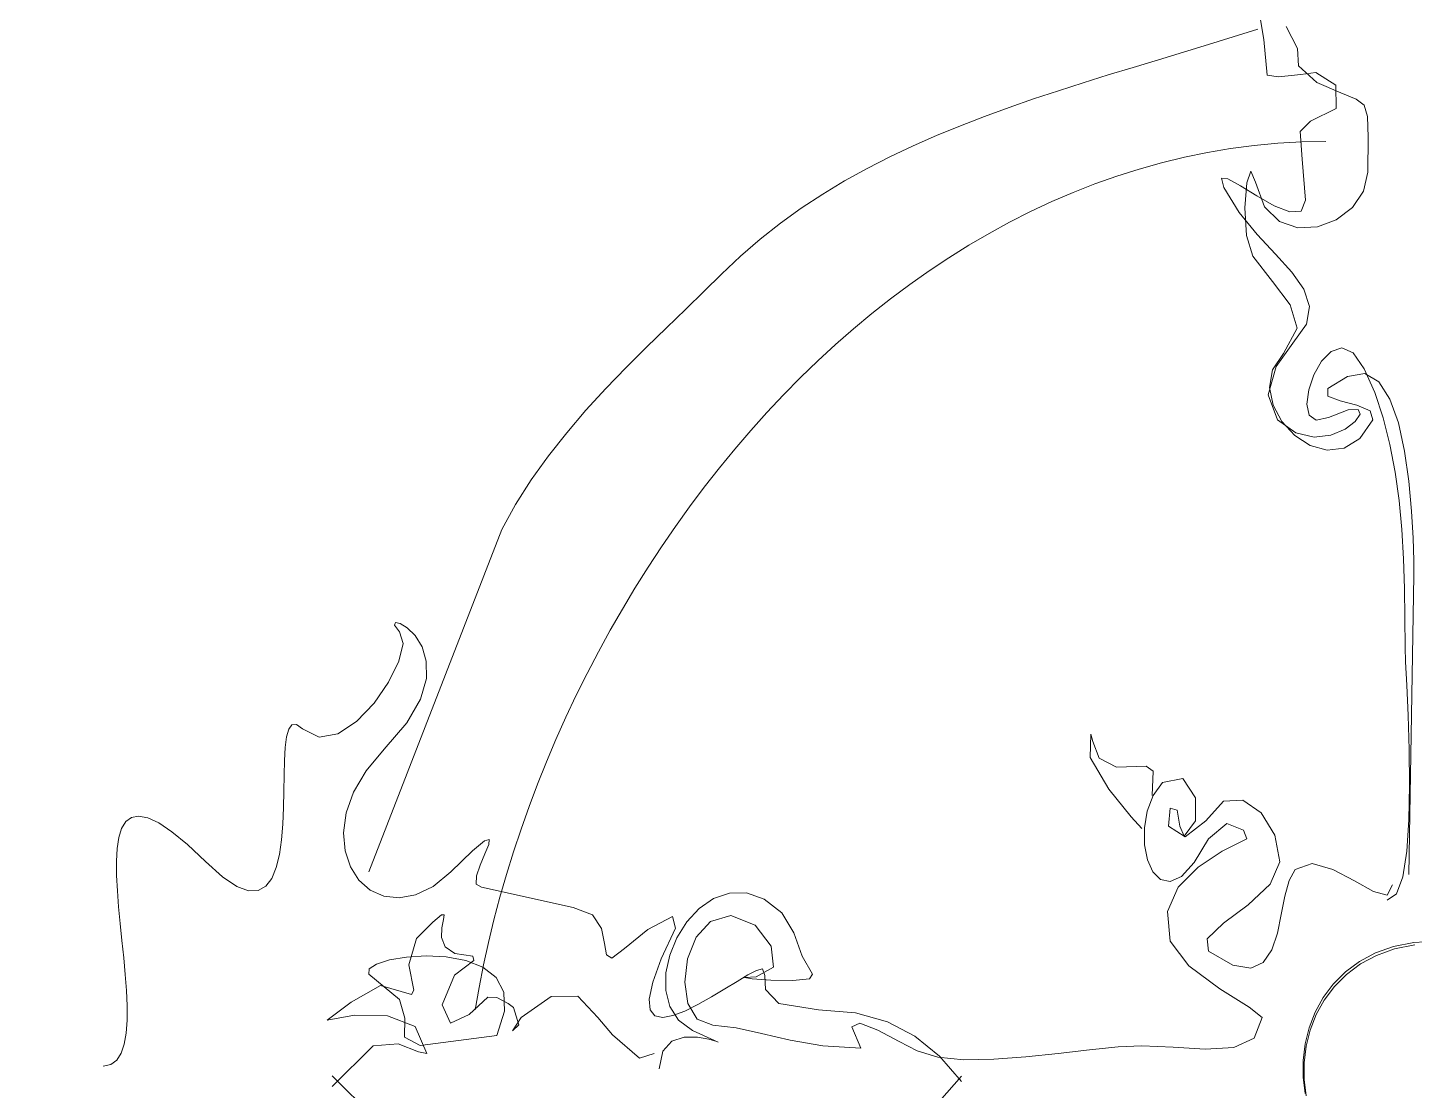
# Model space of a CAD drawing. Header units: centimetres. Extents: x -377343 to 693706, y 194584 to 813780.
# Drawn here: x 165728.2 to 165789.4, y 498064.2 to 498111 of the extents above; entities that cross this region are included whole.
import ezdxf

# ---------------------------------------------------------------- set-up
doc = ezdxf.new("R2010")
doc.units = ezdxf.units.CM
doc.layers.add('PIPA', color=11, linetype='Continuous')
doc.layers.add('TEXT', color=7, linetype='Continuous')

msp = doc.modelspace()

# ---------------------------------------------------------------- linework, layer by layer
at = {"layer": 'PIPA', "lineweight": 35, "extrusion": (0, 0.816497, 0.57735), "elevation": 193451.324}
msp.add_lwpolyline([(-421704.212, -325591.681), (-159560.265, -63447.734), (377343.333, -600351.331), (-158232.47, -1135927.133), (-693706.405, -600453.199), (-454216.825, -360963.619)], dxfattribs=at)
at = {"layer": 'TEXT', "color": 2, "linetype": 'Continuous', "lineweight": 13}
for p, q in [((165782.39, 498112.538), (165782.736, 498110.516)), ((165782.39, 498112.538), (165782.736, 498110.516)), ((165782.478, 498110.982), (165781.387, 498110.634)), ((165784.217, 498110.127), (165783.716, 498111.095)), ((165784.217, 498110.127), (165783.716, 498111.095)), ((165780.291, 498110.294), (165779.19, 498109.959)), ((165781.387, 498110.634), (165780.291, 498110.294)), ((165782.736, 498110.516), (165782.882, 498108.949)), ((165782.736, 498110.516), (165782.882, 498108.949)), ((165778.087, 498109.625), (165776.982, 498109.292)), ((165779.19, 498109.959), (165778.087, 498109.625)), ((165784.267, 498109.36), (165784.217, 498110.127)), ((165784.267, 498109.36), (165784.217, 498110.127)), ((165775.878, 498108.955), (165774.777, 498108.613)), ((165776.982, 498109.292), (165775.878, 498108.955)), ((165782.882, 498108.949), (165783.387, 498108.878)), ((165782.882, 498108.949), (165783.387, 498108.878)), ((165783.387, 498108.878), (165784.367, 498108.982)), ((165783.387, 498108.878), (165784.367, 498108.982)), ((165785.068, 498108.617), (165784.267, 498109.36)), ((165785.068, 498108.617), (165784.267, 498109.36)), ((165784.367, 498108.982), (165785.022, 498109.061)), ((165784.367, 498108.982), (165785.022, 498109.061)), ((165785.022, 498109.061), (165785.914, 498108.507)), ((165785.022, 498109.061), (165785.914, 498108.507)), ((165774.777, 498108.613), (165773.679, 498108.262)), ((165786.134, 498108.161), (165785.068, 498108.617)), ((165786.134, 498108.161), (165785.068, 498108.617)), ((165785.914, 498108.507), (165785.931, 498107.476)), ((165785.914, 498108.507), (165785.931, 498107.476)), ((165772.588, 498107.9), (165771.503, 498107.524)), ((165773.679, 498108.262), (165772.588, 498107.9)), ((165786.803, 498107.896), (165786.134, 498108.161)), ((165786.803, 498107.896), (165786.134, 498108.161)), ((165787.165, 498107.618), (165786.803, 498107.896)), ((165787.165, 498107.618), (165786.803, 498107.896)), ((165770.428, 498107.131), (165769.363, 498106.72)), ((165771.503, 498107.524), (165770.428, 498107.131)), ((165785.931, 498107.476), (165784.797, 498106.922)), ((165785.931, 498107.476), (165784.797, 498106.922)), ((165787.311, 498107.124), (165787.165, 498107.618)), ((165787.311, 498107.124), (165787.165, 498107.618)), ((165787.333, 498106.212), (165787.311, 498107.124)), ((165787.333, 498106.212), (165787.311, 498107.124)), ((165769.363, 498106.72), (165768.31, 498106.287)), ((165784.797, 498106.922), (165784.338, 498106.467)), ((165784.797, 498106.922), (165784.338, 498106.467)), ((165768.31, 498106.287), (165767.272, 498105.829)), ((165782.308, 498105.845), (165783.353, 498105.942)), ((165782.308, 498105.845), (165783.353, 498105.942)), ((165783.353, 498105.942), (165784.408, 498106.001)), ((165783.353, 498105.942), (165784.408, 498106.001)), ((165784.338, 498106.467), (165784.43, 498105.237)), ((165784.338, 498106.467), (165784.43, 498105.237)), ((165784.408, 498106.001), (165785.472, 498106.021)), ((165784.408, 498106.001), (165785.472, 498106.021)), ((165787.32, 498104.676), (165787.333, 498106.212)), ((165787.32, 498104.676), (165787.333, 498106.212)), ((165766.249, 498105.345), (165765.244, 498104.83)), ((165767.272, 498105.829), (165766.249, 498105.345)), ((165778.231, 498105.087), (165779.234, 498105.33)), ((165778.231, 498105.087), (165779.234, 498105.33)), ((165779.234, 498105.33), (165780.249, 498105.538)), ((165779.234, 498105.33), (165780.249, 498105.538)), ((165780.249, 498105.538), (165781.273, 498105.71)), ((165780.249, 498105.538), (165781.273, 498105.71)), ((165781.273, 498105.71), (165782.308, 498105.845)), ((165781.273, 498105.71), (165782.308, 498105.845)), ((165765.244, 498104.83), (165764.257, 498104.283)), ((165776.257, 498104.499), (165777.238, 498104.81)), ((165776.257, 498104.499), (165777.238, 498104.81)), ((165777.238, 498104.81), (165778.231, 498105.087)), ((165777.238, 498104.81), (165778.231, 498105.087)), ((165781.985, 498104.195), (165782.159, 498104.719)), ((165781.985, 498104.195), (165782.159, 498104.719)), ((165782.159, 498104.719), (165782.365, 498104.226)), ((165782.159, 498104.719), (165782.365, 498104.226)), ((165784.43, 498105.237), (165784.571, 498103.431)), ((165784.43, 498105.237), (165784.571, 498103.431)), ((165787.135, 498103.835), (165787.32, 498104.676)), ((165787.135, 498103.835), (165787.32, 498104.676)), ((165764.257, 498104.283), (165763.291, 498103.701)), ((165774.33, 498103.78), (165775.287, 498104.155)), ((165774.33, 498103.78), (165775.287, 498104.155)), ((165775.287, 498104.155), (165776.257, 498104.499)), ((165775.287, 498104.155), (165776.257, 498104.499)), ((165781.151, 498104.381), (165780.864, 498104.404)), ((165780.864, 498104.404), (165780.968, 498103.994)), ((165781.151, 498104.381), (165780.864, 498104.404)), ((165780.864, 498104.404), (165780.968, 498103.994)), ((165781.712, 498104.073), (165781.151, 498104.381)), ((165781.712, 498104.073), (165781.151, 498104.381)), ((165782.432, 498103.628), (165781.712, 498104.073)), ((165782.432, 498103.628), (165781.712, 498104.073)), ((165781.903, 498103.099), (165781.985, 498104.195)), ((165781.903, 498103.099), (165781.985, 498104.195)), ((165782.365, 498104.226), (165782.772, 498103.146)), ((165782.365, 498104.226), (165782.772, 498103.146)), ((165763.291, 498103.701), (165762.348, 498103.082)), ((165773.384, 498103.373), (165774.33, 498103.78)), ((165773.384, 498103.373), (165774.33, 498103.78)), ((165780.968, 498103.994), (165781.648, 498102.891)), ((165780.968, 498103.994), (165781.648, 498102.891)), ((165783.194, 498103.193), (165782.432, 498103.628)), ((165783.194, 498103.193), (165782.432, 498103.628)), ((165786.641, 498103.117), (165787.135, 498103.835)), ((165786.641, 498103.117), (165787.135, 498103.835)), ((165762.348, 498103.082), (165761.428, 498102.422)), ((165771.53, 498102.469), (165772.451, 498102.936)), ((165771.53, 498102.469), (165772.451, 498102.936)), ((165772.451, 498102.936), (165773.384, 498103.373)), ((165772.451, 498102.936), (165773.384, 498103.373)), ((165781.648, 498102.891), (165782.441, 498101.923)), ((165781.648, 498102.891), (165782.441, 498101.923)), ((165781.972, 498101.873), (165781.903, 498103.099)), ((165781.972, 498101.873), (165781.903, 498103.099)), ((165782.772, 498103.146), (165783.424, 498102.491)), ((165782.772, 498103.146), (165783.424, 498102.491)), ((165783.882, 498102.917), (165783.194, 498103.193)), ((165783.882, 498102.917), (165783.194, 498103.193)), ((165784.38, 498102.947), (165783.882, 498102.917)), ((165784.38, 498102.947), (165783.882, 498102.917)), ((165784.571, 498103.431), (165784.38, 498102.947)), ((165784.571, 498103.431), (165784.38, 498102.947)), ((165785.93, 498102.574), (165786.641, 498103.117)), ((165785.93, 498102.574), (165786.641, 498103.117)), ((165761.428, 498102.422), (165760.534, 498101.718)), ((165770.622, 498101.973), (165771.53, 498102.469)), ((165770.622, 498101.973), (165771.53, 498102.469)), ((165783.424, 498102.491), (165784.23, 498102.211)), ((165783.424, 498102.491), (165784.23, 498102.211)), ((165784.23, 498102.211), (165785.096, 498102.255)), ((165784.23, 498102.211), (165785.096, 498102.255)), ((165785.096, 498102.255), (165785.93, 498102.574)), ((165785.096, 498102.255), (165785.93, 498102.574)), ((165760.534, 498101.718), (165759.668, 498100.969)), ((165769.728, 498101.45), (165770.622, 498101.973)), ((165769.728, 498101.45), (165770.622, 498101.973)), ((165782.252, 498100.96), (165781.972, 498101.873)), ((165782.252, 498100.96), (165781.972, 498101.873)), ((165782.441, 498101.923), (165783.246, 498101.059)), ((165782.441, 498101.923), (165783.246, 498101.059)), ((165768.846, 498100.899), (165769.728, 498101.45)), ((165768.846, 498100.899), (165769.728, 498101.45)), ((165783.246, 498101.059), (165783.966, 498100.264)), ((165783.246, 498101.059), (165783.966, 498100.264)), ((165759.668, 498100.969), (165758.83, 498100.172)), ((165767.979, 498100.322), (165768.846, 498100.899)), ((165767.979, 498100.322), (165768.846, 498100.899)), ((165783.113, 498099.848), (165782.252, 498100.96)), ((165783.113, 498099.848), (165782.252, 498100.96)), ((165758.83, 498100.172), (165758.068, 498099.421)), ((165767.126, 498099.719), (165767.979, 498100.322)), ((165767.126, 498099.719), (165767.979, 498100.322)), ((165783.899, 498098.821), (165783.113, 498099.848)), ((165783.899, 498098.821), (165783.113, 498099.848)), ((165783.966, 498100.264), (165784.501, 498099.506)), ((165783.966, 498100.264), (165784.501, 498099.506)), ((165758.068, 498099.421), (165757.253, 498098.634)), ((165766.286, 498099.092), (165767.126, 498099.719)), ((165766.286, 498099.092), (165767.126, 498099.719)), ((165784.501, 498099.506), (165784.753, 498098.753)), ((165784.501, 498099.506), (165784.753, 498098.753)), ((165757.253, 498098.634), (165756.399, 498097.811)), ((165765.462, 498098.44), (165766.286, 498099.092)), ((165765.462, 498098.44), (165766.286, 498099.092)), ((165784.2, 498097.793), (165783.899, 498098.821)), ((165784.2, 498097.793), (165783.899, 498098.821)), ((165784.753, 498098.753), (165784.621, 498097.97)), ((165784.753, 498098.753), (165784.621, 498097.97)), ((165764.652, 498097.766), (165765.462, 498098.44)), ((165764.652, 498097.766), (165765.462, 498098.44)), ((165784.621, 498097.97), (165784.008, 498097.125)), ((165784.621, 498097.97), (165784.008, 498097.125)), ((165756.399, 498097.811), (165755.519, 498096.952)), ((165763.857, 498097.068), (165764.652, 498097.766)), ((165763.857, 498097.068), (165764.652, 498097.766)), ((165783.604, 498096.681), (165784.2, 498097.793)), ((165783.604, 498096.681), (165784.2, 498097.793)), ((165755.519, 498096.952), (165754.626, 498096.059)), ((165763.078, 498096.35), (165763.857, 498097.068)), ((165763.078, 498096.35), (165763.857, 498097.068)), ((165784.008, 498097.125), (165783.283, 498096.099)), ((165784.008, 498097.125), (165783.283, 498096.099)), ((165785.277, 498096.332), (165785.7, 498096.764)), ((165785.277, 498096.332), (165785.7, 498096.764)), ((165785.7, 498096.764), (165786.176, 498096.922)), ((165785.7, 498096.764), (165786.176, 498096.922)), ((165786.176, 498096.922), (165786.673, 498096.702)), ((165786.176, 498096.922), (165786.673, 498096.702)), ((165762.314, 498095.611), (165763.078, 498096.35)), ((165762.314, 498095.611), (165763.078, 498096.35)), ((165783.121, 498095.958), (165783.604, 498096.681)), ((165783.121, 498095.958), (165783.604, 498096.681)), ((165784.937, 498095.732), (165785.277, 498096.332)), ((165784.937, 498095.732), (165785.277, 498096.332)), ((165786.673, 498096.702), (165787.161, 498095.999)), ((165786.673, 498096.702), (165787.161, 498095.999)), ((165754.626, 498096.059), (165753.735, 498095.133)), ((165761.565, 498094.851), (165762.314, 498095.611)), ((165761.565, 498094.851), (165762.314, 498095.611)), ((165783.283, 498096.099), (165782.932, 498094.848)), ((165783.283, 498096.099), (165782.932, 498094.848)), ((165782.987, 498095.177), (165783.121, 498095.958)), ((165782.987, 498095.177), (165783.121, 498095.958)), ((165784.713, 498095.067), (165784.937, 498095.732)), ((165784.713, 498095.067), (165784.937, 498095.732)), ((165786.419, 498095.668), (165785.556, 498095.127)), ((165786.419, 498095.668), (165785.556, 498095.127)), ((165787.185, 498095.793), (165786.419, 498095.668)), ((165787.185, 498095.793), (165786.419, 498095.668)), ((165787.161, 498095.999), (165787.622, 498094.95)), ((165787.161, 498095.999), (165787.622, 498094.95)), ((165787.804, 498095.424), (165787.185, 498095.793)), ((165787.804, 498095.424), (165787.185, 498095.793)), ((165753.735, 498095.133), (165752.857, 498094.173)), ((165783.143, 498094.396), (165782.987, 498095.177)), ((165783.143, 498094.396), (165782.987, 498095.177)), ((165784.634, 498094.442), (165784.713, 498095.067)), ((165784.634, 498094.442), (165784.713, 498095.067)), ((165785.556, 498095.127), (165785.56, 498094.796)), ((165785.556, 498095.127), (165785.56, 498094.796)), ((165787.622, 498094.95), (165787.997, 498093.836)), ((165787.622, 498094.95), (165787.997, 498093.836)), ((165788.293, 498094.664), (165787.804, 498095.424)), ((165788.293, 498094.664), (165787.804, 498095.424)), ((165760.834, 498094.073), (165761.565, 498094.851)), ((165760.834, 498094.073), (165761.565, 498094.851)), ((165782.932, 498094.848), (165783.333, 498093.747)), ((165782.932, 498094.848), (165783.333, 498093.747)), ((165783.532, 498093.672), (165783.143, 498094.396)), ((165783.532, 498093.672), (165783.143, 498094.396)), ((165784.733, 498093.963), (165784.634, 498094.442)), ((165784.733, 498093.963), (165784.634, 498094.442)), ((165785.56, 498094.796), (165786.095, 498094.584)), ((165785.56, 498094.796), (165786.095, 498094.584)), ((165786.095, 498094.584), (165786.828, 498094.4)), ((165786.095, 498094.584), (165786.828, 498094.4)), ((165786.828, 498094.4), (165787.422, 498094.153)), ((165786.828, 498094.4), (165787.422, 498094.153)), ((165788.666, 498093.614), (165788.293, 498094.664)), ((165788.666, 498093.614), (165788.293, 498094.664)), ((165752.857, 498094.173), (165752.007, 498093.182)), ((165760.118, 498093.276), (165760.834, 498094.073)), ((165760.118, 498093.276), (165760.834, 498094.073)), ((165783.333, 498093.747), (165784.14, 498093.18)), ((165783.333, 498093.747), (165784.14, 498093.18)), ((165784.096, 498093.064), (165783.532, 498093.672)), ((165784.096, 498093.064), (165783.532, 498093.672)), ((165785.039, 498093.734), (165784.733, 498093.963)), ((165785.039, 498093.734), (165784.733, 498093.963)), ((165785.585, 498093.859), (165785.039, 498093.734)), ((165785.585, 498093.859), (165785.039, 498093.734)), ((165786.446, 498094.193), (165785.585, 498093.859)), ((165786.446, 498094.193), (165785.585, 498093.859)), ((165786.32, 498093.34), (165786.768, 498093.683)), ((165786.32, 498093.34), (165786.768, 498093.683)), ((165786.89, 498094.209), (165786.446, 498094.193)), ((165786.89, 498094.209), (165786.446, 498094.193)), ((165786.768, 498093.683), (165786.978, 498094.005)), ((165786.768, 498093.683), (165786.978, 498094.005)), ((165786.978, 498094.005), (165786.89, 498094.209)), ((165786.978, 498094.005), (165786.89, 498094.209)), ((165787.545, 498093.753), (165786.963, 498092.926)), ((165787.545, 498093.753), (165786.963, 498092.926)), ((165787.422, 498094.153), (165787.545, 498093.753)), ((165787.422, 498094.153), (165787.545, 498093.753)), ((165787.997, 498093.836), (165788.295, 498092.667)), ((165787.997, 498093.836), (165788.295, 498092.667)), ((165752.007, 498093.182), (165751.198, 498092.159)), ((165759.419, 498092.461), (165760.118, 498093.276)), ((165759.419, 498092.461), (165760.118, 498093.276)), ((165784.779, 498092.627), (165784.096, 498093.064)), ((165784.779, 498092.627), (165784.096, 498093.064)), ((165784.14, 498093.18), (165784.947, 498092.989)), ((165784.14, 498093.18), (165784.947, 498092.989)), ((165784.947, 498092.989), (165785.693, 498093.075)), ((165784.947, 498092.989), (165785.693, 498093.075)), ((165785.693, 498093.075), (165786.32, 498093.34)), ((165785.693, 498093.075), (165786.32, 498093.34)), ((165788.938, 498092.374), (165788.666, 498093.614)), ((165788.938, 498092.374), (165788.666, 498093.614)), ((165758.737, 498091.63), (165759.419, 498092.461)), ((165758.737, 498091.63), (165759.419, 498092.461)), ((165785.523, 498092.421), (165784.779, 498092.627)), ((165785.523, 498092.421), (165784.779, 498092.627)), ((165786.27, 498092.501), (165785.523, 498092.421)), ((165786.27, 498092.501), (165785.523, 498092.421)), ((165786.963, 498092.926), (165786.27, 498092.501)), ((165786.963, 498092.926), (165786.27, 498092.501)), ((165788.295, 498092.667), (165788.525, 498091.451)), ((165788.295, 498092.667), (165788.525, 498091.451)), ((165751.198, 498092.159), (165750.442, 498091.106)), ((165789.127, 498091.046), (165788.938, 498092.374)), ((165789.127, 498091.046), (165788.938, 498092.374)), ((165758.072, 498090.783), (165758.737, 498091.63)), ((165758.072, 498090.783), (165758.737, 498091.63)), ((165788.525, 498091.451), (165788.696, 498090.2)), ((165788.525, 498091.451), (165788.696, 498090.2)), ((165750.442, 498091.106), (165749.754, 498090.023)), ((165757.425, 498089.92), (165758.072, 498090.783)), ((165757.425, 498089.92), (165758.072, 498090.783)), ((165789.246, 498089.732), (165789.127, 498091.046)), ((165789.246, 498089.732), (165789.127, 498091.046)), ((165749.754, 498090.023), (165749.146, 498088.911)), ((165788.696, 498090.2), (165788.815, 498088.921)), ((165788.696, 498090.2), (165788.815, 498088.921)), ((165756.796, 498089.043), (165757.425, 498089.92)), ((165756.796, 498089.043), (165757.425, 498089.92)), ((165789.312, 498088.533), (165789.246, 498089.732)), ((165789.312, 498088.533), (165789.246, 498089.732)), ((165749.146, 498088.911), (165743.291, 498073.822)), ((165756.184, 498088.153), (165756.796, 498089.043)), ((165756.184, 498088.153), (165756.796, 498089.043)), ((165788.815, 498088.921), (165788.893, 498087.625)), ((165788.815, 498088.921), (165788.893, 498087.625)), ((165789.341, 498087.55), (165789.312, 498088.533)), ((165789.341, 498087.55), (165789.312, 498088.533)), ((165755.591, 498087.25), (165756.184, 498088.153)), ((165755.591, 498087.25), (165756.184, 498088.153)), ((165788.893, 498087.625), (165788.938, 498086.32)), ((165788.893, 498087.625), (165788.938, 498086.32)), ((165755.016, 498086.335), (165755.591, 498087.25)), ((165755.016, 498086.335), (165755.591, 498087.25)), ((165789.347, 498086.884), (165789.341, 498087.55)), ((165789.347, 498086.884), (165789.341, 498087.55)), ((165754.46, 498085.408), (165755.016, 498086.335)), ((165754.46, 498085.408), (165755.016, 498086.335)), ((165789.121, 498073.709), (165789.347, 498086.884)), ((165789.121, 498073.709), (165789.347, 498086.884)), ((165788.938, 498086.32), (165788.958, 498085.017)), ((165788.938, 498086.32), (165788.958, 498085.017)), ((165753.923, 498084.472), (165754.46, 498085.408)), ((165753.923, 498084.472), (165754.46, 498085.408)), ((165744.455, 498084.815), (165744.423, 498084.693)), ((165744.423, 498084.693), (165744.642, 498084.407)), ((165744.665, 498084.777), (165744.455, 498084.815)), ((165744.979, 498084.584), (165744.665, 498084.777)), ((165745.325, 498084.24), (165744.979, 498084.584)), ((165788.958, 498085.017), (165788.963, 498083.725)), ((165788.958, 498085.017), (165788.963, 498083.725)), ((165744.791, 498083.891), (165744.607, 498083.105)), ((165744.642, 498084.407), (165744.791, 498083.891)), ((165745.629, 498083.749), (165745.325, 498084.24)), ((165753.406, 498083.525), (165753.923, 498084.472)), ((165753.406, 498083.525), (165753.923, 498084.472)), ((165745.818, 498083.115), (165745.629, 498083.749)), ((165752.908, 498082.57), (165753.406, 498083.525)), ((165752.908, 498082.57), (165753.406, 498083.525)), ((165788.963, 498083.725), (165788.984, 498083.084)), ((165788.963, 498083.725), (165788.984, 498083.084)), ((165744.607, 498083.105), (165744.159, 498082.182)), ((165745.82, 498082.341), (165745.818, 498083.115)), ((165788.984, 498083.084), (165789.032, 498082.047)), ((165788.984, 498083.084), (165789.032, 498082.047)), ((165744.159, 498082.182), (165743.516, 498081.254)), ((165745.56, 498081.433), (165745.82, 498082.341)), ((165752.43, 498081.607), (165752.908, 498082.57)), ((165752.43, 498081.607), (165752.908, 498082.57)), ((165751.972, 498080.637), (165752.43, 498081.607)), ((165751.972, 498080.637), (165752.43, 498081.607)), ((165789.032, 498082.047), (165789.091, 498080.721)), ((165789.032, 498082.047), (165789.091, 498080.721)), ((165743.516, 498081.254), (165742.746, 498080.453)), ((165744.967, 498080.394), (165745.56, 498081.433)), ((165739.897, 498080.311), (165739.754, 498080.121)), ((165740.096, 498080.321), (165739.897, 498080.311)), ((165740.363, 498080.128), (165740.096, 498080.321)), ((165742.746, 498080.453), (165741.918, 498079.91)), ((165743.966, 498079.227), (165744.967, 498080.394)), ((165751.534, 498079.66), (165751.972, 498080.637)), ((165751.534, 498079.66), (165751.972, 498080.637)), ((165789.091, 498080.721), (165789.14, 498079.217)), ((165789.091, 498080.721), (165789.14, 498079.217)), ((165739.658, 498079.779), (165739.599, 498079.308)), ((165739.754, 498080.121), (165739.658, 498079.779)), ((165741.101, 498079.758), (165740.363, 498080.128)), ((165741.918, 498079.91), (165741.101, 498079.758)), ((165751.117, 498078.678), (165751.534, 498079.66)), ((165751.117, 498078.678), (165751.534, 498079.66)), ((165775.084, 498078.865), (165775.113, 498079.896)), ((165775.084, 498078.865), (165775.113, 498079.896)), ((165775.113, 498079.896), (165775.204, 498079.567)), ((165775.113, 498079.896), (165775.204, 498079.567)), ((165739.599, 498079.308), (165739.566, 498078.736)), ((165743.163, 498078.284), (165743.966, 498079.227)), ((165775.204, 498079.567), (165775.471, 498078.837)), ((165775.204, 498079.567), (165775.471, 498078.837)), ((165789.14, 498079.217), (165789.16, 498077.644)), ((165789.14, 498079.217), (165789.16, 498077.644)), ((165739.566, 498078.736), (165739.549, 498078.086)), ((165750.722, 498077.691), (165751.117, 498078.678)), ((165750.722, 498077.691), (165751.117, 498078.678)), ((165775.901, 498077.475), (165775.084, 498078.865)), ((165775.901, 498077.475), (165775.084, 498078.865)), ((165775.471, 498078.837), (165776.239, 498078.432)), ((165775.471, 498078.837), (165776.239, 498078.432)), ((165776.239, 498078.432), (165777.548, 498078.487)), ((165776.239, 498078.432), (165777.548, 498078.487)), ((165777.548, 498078.487), (165777.857, 498078.266)), ((165777.548, 498078.487), (165777.857, 498078.266)), ((165739.549, 498078.086), (165739.538, 498077.386)), ((165742.61, 498077.34), (165743.163, 498078.284)), ((165777.857, 498078.266), (165777.815, 498077.194)), ((165777.857, 498078.266), (165777.815, 498077.194)), ((165778.265, 498077.757), (165779.171, 498077.944)), ((165778.265, 498077.757), (165779.171, 498077.944)), ((165779.171, 498077.944), (165779.725, 498077.081)), ((165779.171, 498077.944), (165779.725, 498077.081)), ((165739.538, 498077.386), (165739.521, 498076.66)), ((165742.286, 498076.421), (165742.61, 498077.34)), ((165750.347, 498076.7), (165750.722, 498077.691)), ((165750.347, 498076.7), (165750.722, 498077.691)), ((165776.886, 498076.254), (165775.901, 498077.475)), ((165776.886, 498076.254), (165775.901, 498077.475)), ((165777.592, 498076.499), (165777.853, 498077.186)), ((165777.592, 498076.499), (165777.853, 498077.186)), ((165777.853, 498077.186), (165778.265, 498077.757)), ((165777.853, 498077.186), (165778.265, 498077.757)), ((165789.16, 498077.644), (165789.133, 498076.112)), ((165789.16, 498077.644), (165789.133, 498076.112)), ((165739.521, 498076.66), (165739.49, 498075.933)), ((165749.994, 498075.706), (165750.347, 498076.7)), ((165749.994, 498075.706), (165750.347, 498076.7)), ((165778.603, 498076.631), (165778.537, 498075.834)), ((165778.603, 498076.631), (165778.537, 498075.834)), ((165778.922, 498076.543), (165778.603, 498076.631)), ((165778.922, 498076.543), (165778.603, 498076.631)), ((165779.725, 498077.081), (165779.729, 498076.068)), ((165779.725, 498077.081), (165779.729, 498076.068)), ((165780.18, 498076.068), (165780.952, 498076.94)), ((165780.18, 498076.068), (165780.952, 498076.94)), ((165780.952, 498076.94), (165781.816, 498076.99)), ((165780.952, 498076.94), (165781.816, 498076.99)), ((165781.816, 498076.99), (165782.62, 498076.424)), ((165781.816, 498076.99), (165782.62, 498076.424)), ((165732.569, 498076.038), (165732.387, 498075.739)), ((165732.817, 498076.224), (165732.569, 498076.038)), ((165733.137, 498076.284), (165732.817, 498076.224)), ((165733.537, 498076.207), (165733.137, 498076.284)), ((165734.024, 498075.98), (165733.537, 498076.207)), ((165734.606, 498075.59), (165734.024, 498075.98)), ((165742.17, 498075.549), (165742.286, 498076.421)), ((165777.365, 498075.73), (165776.886, 498076.254)), ((165777.365, 498075.73), (165776.886, 498076.254)), ((165777.472, 498075.757), (165777.592, 498076.499)), ((165777.472, 498075.757), (165777.592, 498076.499)), ((165779.04, 498075.842), (165778.922, 498076.543)), ((165779.04, 498075.842), (165778.922, 498076.543)), ((165779.729, 498076.068), (165779.221, 498075.396)), ((165779.729, 498076.068), (165779.221, 498075.396)), ((165779.271, 498075.363), (165780.18, 498076.068)), ((165779.271, 498075.363), (165780.18, 498076.068)), ((165781.106, 498075.955), (165780.292, 498075.279)), ((165781.106, 498075.955), (165780.292, 498075.279)), ((165781.844, 498075.655), (165781.106, 498075.955)), ((165781.844, 498075.655), (165781.106, 498075.955)), ((165782.62, 498076.424), (165783.214, 498075.448)), ((165782.62, 498076.424), (165783.214, 498075.448)), ((165789.133, 498076.112), (165789.04, 498074.729)), ((165789.133, 498076.112), (165789.04, 498074.729)), ((165732.264, 498075.34), (165732.19, 498074.854)), ((165732.387, 498075.739), (165732.264, 498075.34)), ((165735.29, 498075.025), (165734.606, 498075.59)), ((165739.49, 498075.933), (165739.434, 498075.232)), ((165742.239, 498074.75), (165742.17, 498075.549)), ((165749.662, 498074.71), (165749.994, 498075.706)), ((165749.662, 498074.71), (165749.994, 498075.706)), ((165777.482, 498075.022), (165777.472, 498075.757)), ((165777.482, 498075.022), (165777.472, 498075.757)), ((165778.537, 498075.834), (165779.271, 498075.363)), ((165778.537, 498075.834), (165779.271, 498075.363)), ((165779.221, 498075.396), (165779.04, 498075.842)), ((165779.221, 498075.396), (165779.04, 498075.842)), ((165781.981, 498075.279), (165781.844, 498075.655)), ((165781.981, 498075.279), (165781.844, 498075.655)), ((165783.214, 498075.448), (165783.445, 498074.266)), ((165783.214, 498075.448), (165783.445, 498074.266)), ((165732.19, 498074.854), (165732.161, 498074.292)), ((165736.084, 498074.273), (165735.29, 498075.025)), ((165739.434, 498075.232), (165739.341, 498074.582)), ((165742.472, 498074.046), (165742.239, 498074.75)), ((165747.852, 498074.748), (165746.894, 498073.822)), ((165748.388, 498075.19), (165747.852, 498074.748)), ((165748.596, 498075.248), (165748.388, 498075.19)), ((165748.405, 498074.615), (165748.57, 498075.023)), ((165748.57, 498075.023), (165748.596, 498075.248)), ((165777.611, 498074.357), (165777.482, 498075.022)), ((165777.611, 498074.357), (165777.482, 498075.022)), ((165780.292, 498075.279), (165779.672, 498074.231)), ((165780.292, 498075.279), (165779.672, 498074.231)), ((165779.836, 498074.034), (165780.906, 498074.735)), ((165779.836, 498074.034), (165780.906, 498074.735)), ((165780.906, 498074.735), (165781.981, 498075.279)), ((165780.906, 498074.735), (165781.981, 498075.279)), ((165789.04, 498074.729), (165788.862, 498073.607)), ((165789.04, 498074.729), (165788.862, 498073.607)), ((165732.161, 498074.292), (165732.167, 498073.667)), ((165736.832, 498073.598), (165736.084, 498074.273)), ((165739.341, 498074.582), (165739.203, 498074.009)), ((165748.036, 498073.647), (165748.195, 498074.122)), ((165748.195, 498074.122), (165748.405, 498074.615)), ((165749.353, 498073.712), (165749.662, 498074.71)), ((165749.353, 498073.712), (165749.662, 498074.71)), ((165777.848, 498073.822), (165777.611, 498074.357)), ((165777.848, 498073.822), (165777.611, 498074.357)), ((165779.672, 498074.231), (165779.106, 498073.622)), ((165779.672, 498074.231), (165779.106, 498073.622)), ((165783.445, 498074.266), (165783.02, 498073.283)), ((165783.445, 498074.266), (165783.02, 498073.283)), ((165784.121, 498073.928), (165784.868, 498074.191)), ((165784.121, 498073.928), (165784.868, 498074.191)), ((165784.868, 498074.191), (165785.781, 498073.928)), ((165784.868, 498074.191), (165785.781, 498073.928)), ((165732.167, 498073.667), (165732.201, 498072.992)), ((165737.462, 498073.178), (165736.832, 498073.598)), ((165739.009, 498073.537), (165738.748, 498073.192)), ((165739.203, 498074.009), (165739.009, 498073.537)), ((165742.848, 498073.462), (165742.472, 498074.046)), ((165746.894, 498073.822), (165746.114, 498073.182)), ((165748.021, 498073.288), (165748.036, 498073.647)), ((165749.066, 498072.713), (165749.353, 498073.712)), ((165749.066, 498072.713), (165749.353, 498073.712)), ((165778.184, 498073.48), (165777.848, 498073.822)), ((165778.184, 498073.48), (165777.848, 498073.822)), ((165779.106, 498073.622), (165778.607, 498073.393)), ((165779.106, 498073.622), (165778.607, 498073.393)), ((165778.965, 498073.155), (165779.836, 498074.034)), ((165778.965, 498073.155), (165779.836, 498074.034)), ((165783.845, 498073.449), (165784.121, 498073.928)), ((165783.845, 498073.449), (165784.121, 498073.928)), ((165785.781, 498073.928), (165786.725, 498073.421)), ((165785.781, 498073.928), (165786.725, 498073.421)), ((165788.862, 498073.607), (165788.58, 498072.853)), ((165788.862, 498073.607), (165788.58, 498072.853)), ((165732.201, 498072.992), (165732.257, 498072.279)), ((165737.985, 498072.987), (165737.462, 498073.178)), ((165738.41, 498073), (165737.985, 498072.987)), ((165738.748, 498073.192), (165738.41, 498073)), ((165743.345, 498073.023), (165742.848, 498073.462)), ((165743.941, 498072.751), (165743.345, 498073.023)), ((165746.114, 498073.182), (165745.348, 498072.807)), ((165748.245, 498073.146), (165748.021, 498073.288)), ((165752.299, 498072.246), (165748.245, 498073.146)), ((165758.483, 498072.649), (165759.183, 498072.891)), ((165758.483, 498072.649), (165759.183, 498072.891)), ((165759.183, 498072.891), (165759.93, 498072.895)), ((165759.183, 498072.891), (165759.93, 498072.895)), ((165759.93, 498072.895), (165760.705, 498072.617)), ((165759.93, 498072.895), (165760.705, 498072.617)), ((165778.607, 498073.393), (165778.184, 498073.48)), ((165778.607, 498073.393), (165778.184, 498073.48)), ((165778.49, 498072.076), (165778.965, 498073.155)), ((165778.49, 498072.076), (165778.965, 498073.155)), ((165783.02, 498073.283), (165782.044, 498072.376)), ((165783.02, 498073.283), (165782.044, 498072.376)), ((165783.657, 498072.753), (165783.845, 498073.449)), ((165783.657, 498072.753), (165783.845, 498073.449)), ((165786.725, 498073.421), (165787.566, 498072.952)), ((165786.725, 498073.421), (165787.566, 498072.952)), ((165787.566, 498072.952), (165788.169, 498072.802)), ((165787.566, 498072.952), (165788.169, 498072.802)), ((165788.169, 498072.802), (165788.4, 498073.253)), ((165788.169, 498072.802), (165788.4, 498073.253)), ((165732.257, 498072.279), (165732.327, 498071.541)), ((165744.616, 498072.671), (165743.941, 498072.751)), ((165745.348, 498072.807), (165744.616, 498072.671)), ((165748.802, 498071.714), (165749.066, 498072.713)), ((165748.802, 498071.714), (165749.066, 498072.713)), ((165757.849, 498072.211), (165758.483, 498072.649)), ((165757.849, 498072.211), (165758.483, 498072.649)), ((165760.705, 498072.617), (165761.487, 498072.014)), ((165760.705, 498072.617), (165761.487, 498072.014)), ((165782.044, 498072.376), (165780.964, 498071.566)), ((165782.044, 498072.376), (165780.964, 498071.566)), ((165783.504, 498071.943), (165783.657, 498072.753)), ((165783.504, 498071.943), (165783.657, 498072.753)), ((165788.58, 498072.853), (165788.175, 498072.577)), ((165788.58, 498072.853), (165788.175, 498072.577)), ((165746.111, 498071.602), (165746.482, 498071.924)), ((165746.111, 498071.602), (165746.482, 498071.924)), ((165746.482, 498071.924), (165746.602, 498071.935)), ((165746.482, 498071.924), (165746.602, 498071.935)), ((165746.575, 498071.718), (165746.504, 498071.355)), ((165746.575, 498071.718), (165746.504, 498071.355)), ((165746.602, 498071.935), (165746.575, 498071.718)), ((165746.602, 498071.935), (165746.575, 498071.718)), ((165748.56, 498070.716), (165748.802, 498071.714)), ((165748.56, 498070.716), (165748.802, 498071.714)), ((165753.138, 498071.924), (165752.299, 498072.246)), ((165753.534, 498071.328), (165753.138, 498071.924)), ((165756.67, 498071.862), (165755.586, 498071.278)), ((165756.803, 498071.345), (165756.67, 498071.862)), ((165757.302, 498071.621), (165757.849, 498072.211)), ((165757.302, 498071.621), (165757.849, 498072.211)), ((165759.235, 498071.901), (165758.346, 498071.633)), ((165759.235, 498071.901), (165758.346, 498071.633)), ((165760.314, 498071.479), (165759.235, 498071.901)), ((165760.314, 498071.479), (165759.235, 498071.901)), ((165761.487, 498072.014), (165762.013, 498071.138)), ((165761.487, 498072.014), (165762.013, 498071.138)), ((165778.603, 498070.775), (165778.49, 498072.076)), ((165778.603, 498070.775), (165778.49, 498072.076)), ((165783.331, 498071.119), (165783.504, 498071.943)), ((165783.331, 498071.119), (165783.504, 498071.943)), ((165732.327, 498071.541), (165732.404, 498070.791)), ((165745.384, 498070.888), (165746.111, 498071.602)), ((165745.384, 498070.888), (165746.111, 498071.602)), ((165746.504, 498071.355), (165746.494, 498070.929)), ((165746.504, 498071.355), (165746.494, 498070.929)), ((165753.679, 498070.669), (165753.534, 498071.328)), ((165755.586, 498071.278), (165754.551, 498070.444)), ((165756.174, 498069.988), (165756.803, 498071.345)), ((165756.861, 498070.921), (165757.302, 498071.621)), ((165756.861, 498070.921), (165757.302, 498071.621)), ((165758.346, 498071.633), (165757.71, 498070.941)), ((165758.346, 498071.633), (165757.71, 498070.941)), ((165761.023, 498070.55), (165760.314, 498071.479)), ((165761.023, 498070.55), (165760.314, 498071.479)), ((165762.013, 498071.138), (165762.388, 498070.112)), ((165762.013, 498071.138), (165762.388, 498070.112)), ((165780.964, 498071.566), (165780.231, 498070.875)), ((165780.964, 498071.566), (165780.231, 498070.875)), ((165783.085, 498070.382), (165783.331, 498071.119)), ((165783.085, 498070.382), (165783.331, 498071.119)), ((165732.404, 498070.791), (165732.48, 498070.04)), ((165745.051, 498069.72), (165745.384, 498070.888)), ((165745.051, 498069.72), (165745.384, 498070.888)), ((165746.494, 498070.929), (165746.647, 498070.523)), ((165746.494, 498070.929), (165746.647, 498070.523)), ((165746.647, 498070.523), (165747.069, 498070.219)), ((165746.647, 498070.523), (165747.069, 498070.219)), ((165748.341, 498069.719), (165748.56, 498070.716)), ((165748.341, 498069.719), (165748.56, 498070.716)), ((165753.767, 498070.16), (165753.679, 498070.669)), ((165754.551, 498070.444), (165753.993, 498070.014)), ((165756.546, 498070.155), (165756.861, 498070.921)), ((165756.546, 498070.155), (165756.861, 498070.921)), ((165757.71, 498070.941), (165757.329, 498069.995)), ((165757.71, 498070.941), (165757.329, 498069.995)), ((165761.119, 498069.621), (165761.023, 498070.55)), ((165761.119, 498069.621), (165761.023, 498070.55)), ((165779.427, 498069.677), (165778.603, 498070.775)), ((165779.427, 498069.677), (165778.603, 498070.775)), ((165780.231, 498070.875), (165780.292, 498070.325)), ((165780.231, 498070.875), (165780.292, 498070.325)), ((165787.658, 498070.249), (165788.455, 498070.534)), ((165787.658, 498070.249), (165788.455, 498070.534)), ((165788.455, 498070.534), (165789.341, 498070.713)), ((165788.455, 498070.534), (165789.341, 498070.713)), ((165788.501, 498070.428), (165789.387, 498070.607)), ((165788.501, 498070.428), (165789.387, 498070.607)), ((165789.341, 498070.713), (165790.315, 498070.775)), ((165789.341, 498070.713), (165790.315, 498070.775)), ((165732.48, 498070.04), (165732.547, 498069.301)), ((165744.202, 498069.941), (165743.63, 498069.759)), ((165744.951, 498070.069), (165744.202, 498069.941)), ((165745.805, 498070.121), (165744.951, 498070.069)), ((165746.697, 498070.078), (165745.805, 498070.121)), ((165747.556, 498069.917), (165746.697, 498070.078)), ((165747.912, 498069.92), (165747.061, 498069.265)), ((165747.912, 498069.92), (165747.061, 498069.265)), ((165747.069, 498070.219), (165747.862, 498070.1)), ((165747.069, 498070.219), (165747.862, 498070.1)), ((165748.312, 498069.618), (165747.556, 498069.917)), ((165747.862, 498070.1), (165747.912, 498069.92)), ((165747.862, 498070.1), (165747.912, 498069.92)), ((165753.993, 498070.014), (165753.767, 498070.16)), ((165755.798, 498068.957), (165756.174, 498069.988)), ((165756.377, 498069.365), (165756.546, 498070.155)), ((165756.377, 498069.365), (165756.546, 498070.155)), ((165757.329, 498069.995), (165757.209, 498068.965)), ((165757.329, 498069.995), (165757.209, 498068.965)), ((165762.388, 498070.112), (165762.838, 498069.311)), ((165762.388, 498070.112), (165762.838, 498069.311)), ((165780.292, 498070.325), (165781.369, 498069.703)), ((165780.292, 498070.325), (165781.369, 498069.703)), ((165782.157, 498069.573), (165782.711, 498069.833)), ((165782.157, 498069.573), (165782.711, 498069.833)), ((165782.711, 498069.833), (165783.085, 498070.382)), ((165782.711, 498069.833), (165783.085, 498070.382)), ((165786.33, 498069.409), (165786.95, 498069.871)), ((165786.33, 498069.409), (165786.95, 498069.871)), ((165786.95, 498069.871), (165787.658, 498070.249)), ((165786.95, 498069.871), (165787.658, 498070.249)), ((165786.996, 498069.765), (165787.704, 498070.143)), ((165786.996, 498069.765), (165787.704, 498070.143)), ((165787.704, 498070.143), (165788.501, 498070.428)), ((165787.704, 498070.143), (165788.501, 498070.428)), ((165732.547, 498069.301), (165732.599, 498068.587)), ((165743.303, 498069.544), (165743.291, 498069.318)), ((165743.291, 498069.318), (165744.642, 498068.192)), ((165743.63, 498069.759), (165743.303, 498069.544)), ((165745.268, 498068.602), (165745.051, 498069.72)), ((165745.268, 498068.602), (165745.051, 498069.72)), ((165747.061, 498069.265), (165746.511, 498067.96)), ((165747.061, 498069.265), (165746.511, 498067.96)), ((165748.146, 498068.725), (165748.341, 498069.719)), ((165748.146, 498068.725), (165748.341, 498069.719)), ((165748.896, 498069.159), (165748.312, 498069.618)), ((165756.372, 498068.595), (165756.377, 498069.365)), ((165756.372, 498068.595), (165756.377, 498069.365)), ((165759.998, 498069.277), (165759.52, 498068.995)), ((165760.379, 498069.471), (165759.998, 498069.277)), ((165760.361, 498069.199), (165761.119, 498069.621)), ((165760.361, 498069.199), (165761.119, 498069.621)), ((165760.632, 498069.543), (165760.379, 498069.471)), ((165760.734, 498069.261), (165760.632, 498069.543)), ((165760.773, 498068.642), (165760.734, 498069.261)), ((165762.838, 498069.311), (165762.702, 498069.107)), ((165762.838, 498069.311), (165762.702, 498069.107)), ((165780.799, 498068.664), (165779.427, 498069.677)), ((165780.799, 498068.664), (165779.427, 498069.677)), ((165781.369, 498069.703), (165782.157, 498069.573)), ((165781.369, 498069.703), (165782.157, 498069.573)), ((165785.799, 498068.875), (165786.33, 498069.409)), ((165785.799, 498068.875), (165786.33, 498069.409)), ((165785.844, 498068.769), (165786.376, 498069.303)), ((165785.844, 498068.769), (165786.376, 498069.303)), ((165786.376, 498069.303), (165786.996, 498069.765)), ((165786.376, 498069.303), (165786.996, 498069.765)), ((165742.507, 498068.077), (165743.795, 498068.819)), ((165742.507, 498068.077), (165743.795, 498068.819)), ((165743.795, 498068.819), (165745.159, 498068.41)), ((165743.795, 498068.819), (165745.159, 498068.41)), ((165747.974, 498067.735), (165748.146, 498068.725)), ((165747.974, 498067.735), (165748.146, 498068.725)), ((165749.239, 498068.52), (165748.896, 498069.159)), ((165755.645, 498068.217), (165755.798, 498068.957)), ((165757.209, 498068.965), (165757.352, 498068.019)), ((165757.209, 498068.965), (165757.352, 498068.019)), ((165758.974, 498068.661), (165758.388, 498068.308)), ((165759.52, 498068.995), (165758.974, 498068.661)), ((165759.841, 498069.168), (165760.361, 498069.199)), ((165759.841, 498069.168), (165760.361, 498069.199)), ((165760.178, 498069.103), (165759.841, 498069.168)), ((165760.178, 498069.103), (165759.841, 498069.168)), ((165761.009, 498069.044), (165760.178, 498069.103)), ((165761.009, 498069.044), (165760.178, 498069.103)), ((165761.36, 498068.023), (165760.773, 498068.642)), ((165761.971, 498069.032), (165761.009, 498069.044)), ((165761.971, 498069.032), (165761.009, 498069.044)), ((165762.702, 498069.107), (165761.971, 498069.032)), ((165762.702, 498069.107), (165761.971, 498069.032)), ((165782.087, 498067.861), (165780.799, 498068.664)), ((165782.087, 498067.861), (165780.799, 498068.664)), ((165785.356, 498068.28), (165785.799, 498068.875)), ((165785.356, 498068.28), (165785.799, 498068.875)), ((165785.402, 498068.174), (165785.844, 498068.769)), ((165785.402, 498068.174), (165785.844, 498068.769)), ((165732.599, 498068.587), (165732.629, 498067.91)), ((165741.443, 498067.284), (165742.507, 498068.077)), ((165741.443, 498067.284), (165742.507, 498068.077)), ((165744.642, 498068.192), (165744.876, 498067.366)), ((165745.159, 498068.41), (165745.268, 498068.602)), ((165745.159, 498068.41), (165745.268, 498068.602)), ((165747.712, 498067.534), (165748.537, 498068.298)), ((165747.712, 498067.534), (165748.537, 498068.298)), ((165748.537, 498068.298), (165748.929, 498068.281)), ((165748.537, 498068.298), (165748.929, 498068.281)), ((165748.929, 498068.281), (165749.422, 498068.014)), ((165748.929, 498068.281), (165749.422, 498068.014)), ((165749.27, 498067.679), (165749.239, 498068.52)), ((165749.422, 498068.014), (165749.664, 498067.847)), ((165749.422, 498068.014), (165749.664, 498067.847)), ((165750.001, 498067.397), (165751.328, 498068.323)), ((165750.001, 498067.397), (165751.328, 498068.323)), ((165751.328, 498068.323), (165752.504, 498068.348)), ((165751.328, 498068.323), (165752.504, 498068.348)), ((165752.504, 498068.348), (165753.38, 498067.397)), ((165752.504, 498068.348), (165753.38, 498067.397)), ((165755.687, 498067.734), (165755.645, 498068.217)), ((165756.552, 498067.888), (165756.372, 498068.595)), ((165756.552, 498067.888), (165756.372, 498068.595)), ((165757.352, 498068.019), (165757.764, 498067.327)), ((165757.352, 498068.019), (165757.764, 498067.327)), ((165758.388, 498068.308), (165757.793, 498067.972)), ((165763.109, 498067.741), (165761.36, 498068.023)), ((165785.002, 498067.635), (165785.356, 498068.28)), ((165785.002, 498067.635), (165785.356, 498068.28)), ((165785.047, 498067.529), (165785.402, 498068.174)), ((165785.047, 498067.529), (165785.402, 498068.174)), ((165732.629, 498067.91), (165732.628, 498067.283)), ((165742.652, 498067.499), (165741.443, 498067.284)), ((165742.652, 498067.499), (165741.443, 498067.284)), ((165744.104, 498067.481), (165742.652, 498067.499)), ((165744.104, 498067.481), (165742.652, 498067.499)), ((165745.323, 498066.999), (165744.104, 498067.481)), ((165745.323, 498066.999), (165744.104, 498067.481)), ((165746.511, 498067.96), (165746.886, 498067.147)), ((165746.511, 498067.96), (165746.886, 498067.147)), ((165746.886, 498067.147), (165747.712, 498067.534)), ((165746.886, 498067.147), (165747.712, 498067.534)), ((165748.921, 498066.615), (165749.27, 498067.679)), ((165749.613, 498066.813), (165750.001, 498067.397)), ((165749.613, 498066.813), (165750.001, 498067.397)), ((165749.664, 498067.847), (165749.901, 498067.08)), ((165749.664, 498067.847), (165749.901, 498067.08)), ((165753.38, 498067.397), (165754.022, 498066.638)), ((165753.38, 498067.397), (165754.022, 498066.638)), ((165755.894, 498067.474), (165755.687, 498067.734)), ((165756.238, 498067.403), (165755.894, 498067.474)), ((165756.688, 498067.484), (165756.238, 498067.403)), ((165756.937, 498067.286), (165756.552, 498067.888)), ((165756.937, 498067.286), (165756.552, 498067.888)), ((165757.216, 498067.686), (165756.688, 498067.484)), ((165757.793, 498067.972), (165757.216, 498067.686)), ((165764.738, 498067.608), (165763.109, 498067.741)), ((165766.14, 498067.215), (165764.738, 498067.608)), ((165782.657, 498067.397), (165782.087, 498067.861)), ((165782.657, 498067.397), (165782.087, 498067.861)), ((165782.312, 498066.49), (165782.657, 498067.397)), ((165782.312, 498066.49), (165782.657, 498067.397)), ((165784.736, 498066.952), (165785.002, 498067.635)), ((165784.736, 498066.952), (165785.002, 498067.635)), ((165784.782, 498066.846), (165785.047, 498067.529)), ((165784.782, 498066.846), (165785.047, 498067.529)), ((165732.628, 498067.283), (165732.59, 498066.718)), ((165744.876, 498067.366), (165744.859, 498066.54)), ((165745.835, 498065.82), (165745.323, 498066.999)), ((165745.835, 498065.82), (165745.323, 498066.999)), ((165749.901, 498067.08), (165749.613, 498066.813)), ((165749.901, 498067.08), (165749.613, 498066.813)), ((165757.546, 498066.834), (165756.937, 498067.286)), ((165757.546, 498066.834), (165756.937, 498067.286)), ((165758.356, 498066.457), (165757.546, 498066.834)), ((165758.356, 498066.457), (165757.546, 498066.834)), ((165757.764, 498067.327), (165758.447, 498067.059)), ((165757.764, 498067.327), (165758.447, 498067.059)), ((165758.447, 498067.059), (165759.483, 498066.954)), ((165758.447, 498067.059), (165759.483, 498066.954)), ((165759.483, 498066.954), (165760.6, 498066.702)), ((165759.483, 498066.954), (165760.6, 498066.702)), ((165764.576, 498066.985), (165764.926, 498067.157)), ((165764.576, 498066.985), (165764.926, 498067.157)), ((165764.978, 498066.046), (165764.576, 498066.985)), ((165764.978, 498066.046), (165764.576, 498066.985)), ((165764.926, 498067.157), (165765.724, 498066.848)), ((165764.926, 498067.157), (165765.724, 498066.848)), ((165765.724, 498066.848), (165766.668, 498066.345)), ((165765.724, 498066.848), (165766.668, 498066.345)), ((165767.358, 498066.574), (165766.14, 498067.215)), ((165784.559, 498066.24), (165784.736, 498066.952)), ((165784.559, 498066.24), (165784.736, 498066.952)), ((165784.604, 498066.134), (165784.782, 498066.846)), ((165784.604, 498066.134), (165784.782, 498066.846)), ((165732.507, 498066.228), (165732.372, 498065.825)), ((165732.59, 498066.718), (165732.507, 498066.228)), ((165743.47, 498066.158), (165744.584, 498066.246)), ((165743.47, 498066.158), (165744.584, 498066.246)), ((165744.584, 498066.246), (165745.472, 498065.883)), ((165744.584, 498066.246), (165745.472, 498065.883)), ((165744.859, 498066.54), (165745.543, 498066.165)), ((165745.543, 498066.165), (165748.921, 498066.615)), ((165754.022, 498066.638), (165755.215, 498065.603)), ((165754.022, 498066.638), (165755.215, 498065.603)), ((165756.24, 498065.922), (165756.643, 498066.357)), ((165756.24, 498065.922), (165756.643, 498066.357)), ((165756.643, 498066.357), (165757.187, 498066.534)), ((165756.643, 498066.357), (165757.187, 498066.534)), ((165757.187, 498066.534), (165757.768, 498066.535)), ((165757.187, 498066.534), (165757.768, 498066.535)), ((165757.768, 498066.535), (165758.279, 498066.445)), ((165757.768, 498066.535), (165758.279, 498066.445)), ((165758.279, 498066.445), (165758.618, 498066.346)), ((165758.279, 498066.445), (165758.618, 498066.346)), ((165758.678, 498066.322), (165758.356, 498066.457)), ((165758.678, 498066.322), (165758.356, 498066.457)), ((165758.618, 498066.346), (165758.678, 498066.322)), ((165758.618, 498066.346), (165758.678, 498066.322)), ((165760.6, 498066.702), (165761.852, 498066.402)), ((165760.6, 498066.702), (165761.852, 498066.402)), ((165761.852, 498066.402), (165763.293, 498066.151)), ((165761.852, 498066.402), (165763.293, 498066.151)), ((165766.668, 498066.345), (165767.455, 498065.933)), ((165766.668, 498066.345), (165767.455, 498065.933)), ((165768.435, 498065.694), (165767.358, 498066.574)), ((165781.41, 498066.085), (165782.312, 498066.49)), ((165781.41, 498066.085), (165782.312, 498066.49)), ((165784.47, 498065.513), (165784.559, 498066.24)), ((165784.47, 498065.513), (165784.559, 498066.24)), ((165732.372, 498065.825), (165732.177, 498065.522)), ((165741.668, 498064.356), (165743.47, 498066.158)), ((165741.668, 498064.356), (165743.47, 498066.158)), ((165745.472, 498065.883), (165745.835, 498065.82)), ((165745.472, 498065.883), (165745.835, 498065.82)), ((165755.215, 498065.603), (165755.857, 498065.82)), ((165755.215, 498065.603), (165755.857, 498065.82)), ((165756.082, 498065.145), (165756.24, 498065.922)), ((165756.082, 498065.145), (165756.24, 498065.922)), ((165763.293, 498066.151), (165764.978, 498066.046)), ((165763.293, 498066.151), (165764.978, 498066.046)), ((165767.455, 498065.933), (165768.361, 498065.652)), ((165767.455, 498065.933), (165768.361, 498065.652)), ((165768.361, 498065.652), (165769.51, 498065.541)), ((165768.361, 498065.652), (165769.51, 498065.541)), ((165769.415, 498064.588), (165768.435, 498065.694)), ((165769.51, 498065.541), (165770.828, 498065.559)), ((165769.51, 498065.541), (165770.828, 498065.559)), ((165770.828, 498065.559), (165772.241, 498065.666)), ((165770.828, 498065.559), (165772.241, 498065.666)), ((165772.241, 498065.666), (165773.675, 498065.82)), ((165772.241, 498065.666), (165773.675, 498065.82)), ((165773.675, 498065.82), (165775.056, 498065.98)), ((165773.675, 498065.82), (165775.056, 498065.98)), ((165775.056, 498065.98), (165776.311, 498066.107)), ((165775.056, 498065.98), (165776.311, 498066.107)), ((165776.311, 498066.107), (165777.365, 498066.158)), ((165776.311, 498066.107), (165777.365, 498066.158)), ((165777.365, 498066.158), (165778.737, 498066.092)), ((165777.365, 498066.158), (165778.737, 498066.092)), ((165778.737, 498066.092), (165780.152, 498066.01)), ((165778.737, 498066.092), (165780.152, 498066.01)), ((165780.152, 498066.01), (165781.41, 498066.085)), ((165780.152, 498066.01), (165781.41, 498066.085)), ((165784.516, 498065.407), (165784.604, 498066.134)), ((165784.516, 498065.407), (165784.604, 498066.134)), ((165731.915, 498065.33), (165731.58, 498065.264)), ((165732.177, 498065.522), (165731.915, 498065.33)), ((165784.47, 498064.779), (165784.47, 498065.513)), ((165784.47, 498064.779), (165784.47, 498065.513)), ((165784.516, 498064.673), (165784.516, 498065.407)), ((165784.516, 498064.673), (165784.516, 498065.407)), ((165741.668, 498064.837), (165743.47, 498063.035)), ((165741.668, 498064.837), (165743.47, 498063.035)), ((165769.415, 498064.813), (165768.435, 498063.707)), ((165784.558, 498064.051), (165784.47, 498064.779)), ((165784.558, 498064.051), (165784.47, 498064.779)), ((165784.604, 498063.945), (165784.516, 498064.673)), ((165784.604, 498063.945), (165784.516, 498064.673))]:
    msp.add_line(p, q, dxfattribs=at)

doc.saveas('drawing.dxf')
